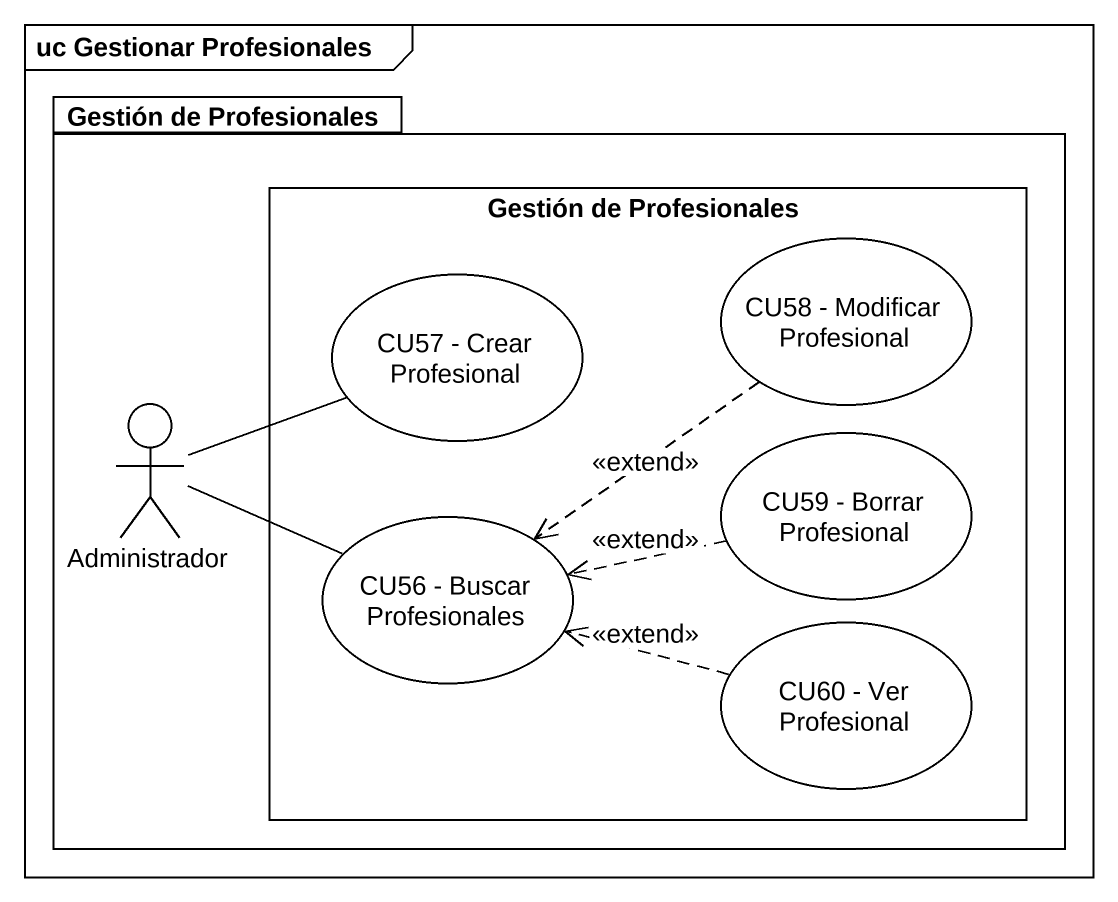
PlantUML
@startuml
mainframe uc Gestionar Profesionales
package "Gestión de Profesionales" as Gestión_de_Profesionales #FFFFFF {
  rectangle "Gestión de Profesionales" as Gestión_de_Profesionales_2 #FFFFFF {
    usecase "CU57 - Crear Profesional" as CU57_Crear_Profesional #FFFFFF
    usecase "CU58 - Modificar Profesional" as CU58_Modificar_Profesional #FFFFFF
    usecase "CU59 - Borrar Profesional" as CU59_Borrar_Profesional #FFFFFF
    usecase "CU56 - Buscar Profesionales" as CU56_Buscar_Profesionales #FFFFFF
    usecase "CU60 - Ver Profesional" as CU60_Ver_Profesional #FFFFFF
  }
  actor Administrador #FFFFFF
}
CU57_Crear_Profesional -left- Administrador
CU58_Modificar_Profesional ..> CU56_Buscar_Profesionales : <<extend>>
CU59_Borrar_Profesional .left.> CU56_Buscar_Profesionales : <<extend>>
CU56_Buscar_Profesionales -left- Administrador
CU60_Ver_Profesional .left.> CU56_Buscar_Profesionales : <<extend>>
@enduml
